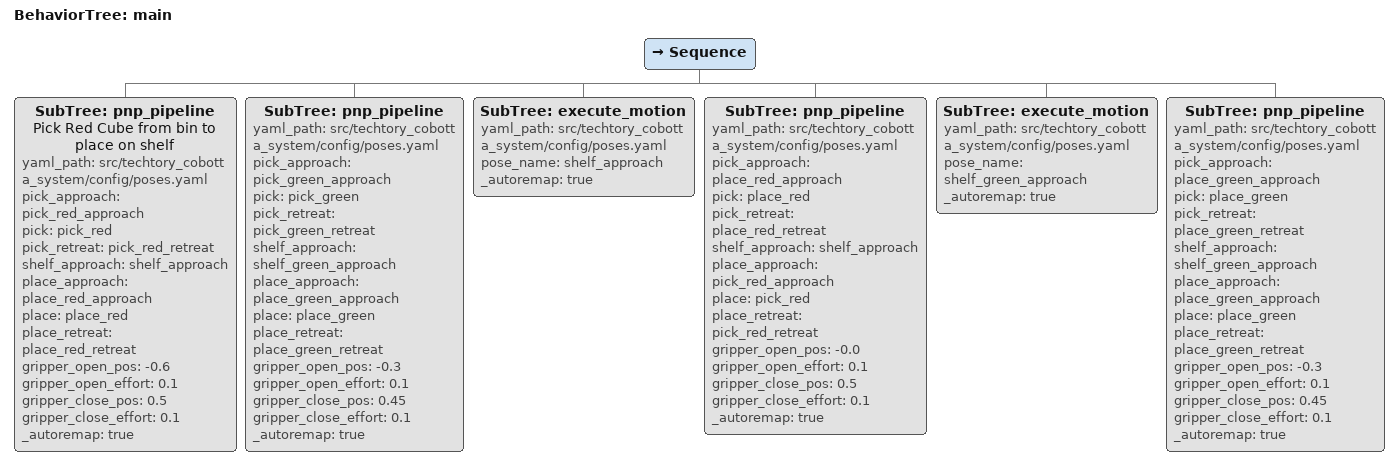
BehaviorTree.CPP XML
<?xml version="1.0" encoding="UTF-8"?>
<root BTCPP_format="4"
      main_tree_to_execute="main">
  <include path="subtrees/pnp_pipeline.xml"/>

  <BehaviorTree ID="main">
    <Sequence>
      <SubTree ID="pnp_pipeline"
               name="Pick Red Cube from bin to place on shelf"
               yaml_path="src/techtory_cobotta_system/config/poses.yaml"
               pick_approach="pick_red_approach"
               pick="pick_red"
               pick_retreat="pick_red_retreat"
               shelf_approach="shelf_approach"
               place_approach="place_red_approach"
               place="place_red"
               place_retreat="place_red_retreat"
               gripper_open_pos="-0.6"
               gripper_open_effort="0.1"
               gripper_close_pos="0.5"
               gripper_close_effort="0.1"
               _autoremap="true"/>
      <SubTree ID="pnp_pipeline"
               yaml_path="src/techtory_cobotta_system/config/poses.yaml"
               pick_approach="pick_green_approach"
               pick="pick_green"
               pick_retreat="pick_green_retreat"
               shelf_approach="shelf_green_approach"
               place_approach="place_green_approach"
               place="place_green"
               place_retreat="place_green_retreat"
               gripper_open_pos="-0.3"
               gripper_open_effort="0.1"
               gripper_close_pos="0.45"
               gripper_close_effort="0.1"
               _autoremap="true"/>
      <SubTree ID="execute_motion"
                 yaml_path="src/techtory_cobotta_system/config/poses.yaml"
                 pose_name="shelf_approach"
                 _autoremap="true"/>
      <SubTree ID="pnp_pipeline"
               yaml_path="src/techtory_cobotta_system/config/poses.yaml"
               pick_approach="place_red_approach"
               pick="place_red"
               pick_retreat="place_red_retreat"
               shelf_approach="shelf_approach"
               place_approach="pick_red_approach"
               place="pick_red"
               place_retreat="pick_red_retreat"
               gripper_open_pos="-0.0"
               gripper_open_effort="0.1"
               gripper_close_pos="0.5"
               gripper_close_effort="0.1"
               _autoremap="true"/>
      <SubTree ID="execute_motion"
                 yaml_path="src/techtory_cobotta_system/config/poses.yaml"
                 pose_name="shelf_green_approach"
                 _autoremap="true"/>
      <SubTree ID="pnp_pipeline"
               yaml_path="src/techtory_cobotta_system/config/poses.yaml"
               pick_approach="place_green_approach"
               pick="place_green"
               pick_retreat="place_green_retreat"
               shelf_approach="shelf_green_approach"
               place_approach="place_green_approach"
               place="place_green"
               place_retreat="place_green_retreat"
               gripper_open_pos="-0.3"
               gripper_open_effort="0.1"
               gripper_close_pos="0.45"
               gripper_close_effort="0.1"
               _autoremap="true"/>
    </Sequence>
  </BehaviorTree>

</root>
